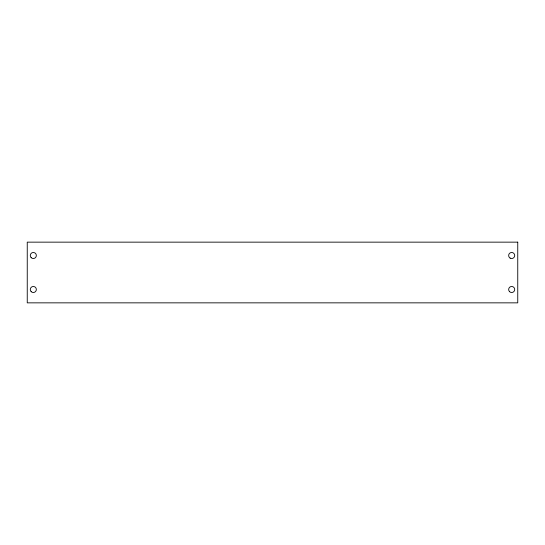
<?xml version="1.0" encoding="UTF-8"?>
<svg xmlns="http://www.w3.org/2000/svg" width="545" height="545" viewBox="0 0 545 545"><rect width="100%" height="100%" fill="white"/><g stroke="black" fill="none" stroke-linecap="round" stroke-linejoin="round"><path stroke-width="0.82" d="M517.75 242.15L27.25 242.15L27.25 302.85L517.75 302.85L517.75 242.15M31.174 257.649A3.038 3.038 0 0 0 36.249 256.286A3.038 3.038 0 0 0 32.536 252.573A3.038 3.038 0 0 0 31.174 257.649M31.174 291.643A3.038 3.038 0 0 0 36.249 290.281A3.038 3.038 0 0 0 32.536 286.568A3.038 3.038 0 0 0 31.174 291.643M510.161 258.132A3.038 3.038 0 0 0 514.712 255.503A3.038 3.038 0 0 0 510.161 252.873A3.038 3.038 0 0 0 510.161 258.132M509.534 291.643A3.038 3.038 0 0 0 514.609 290.281A3.038 3.038 0 0 0 510.897 286.568A3.038 3.038 0 0 0 509.534 291.643"/></g></svg>
